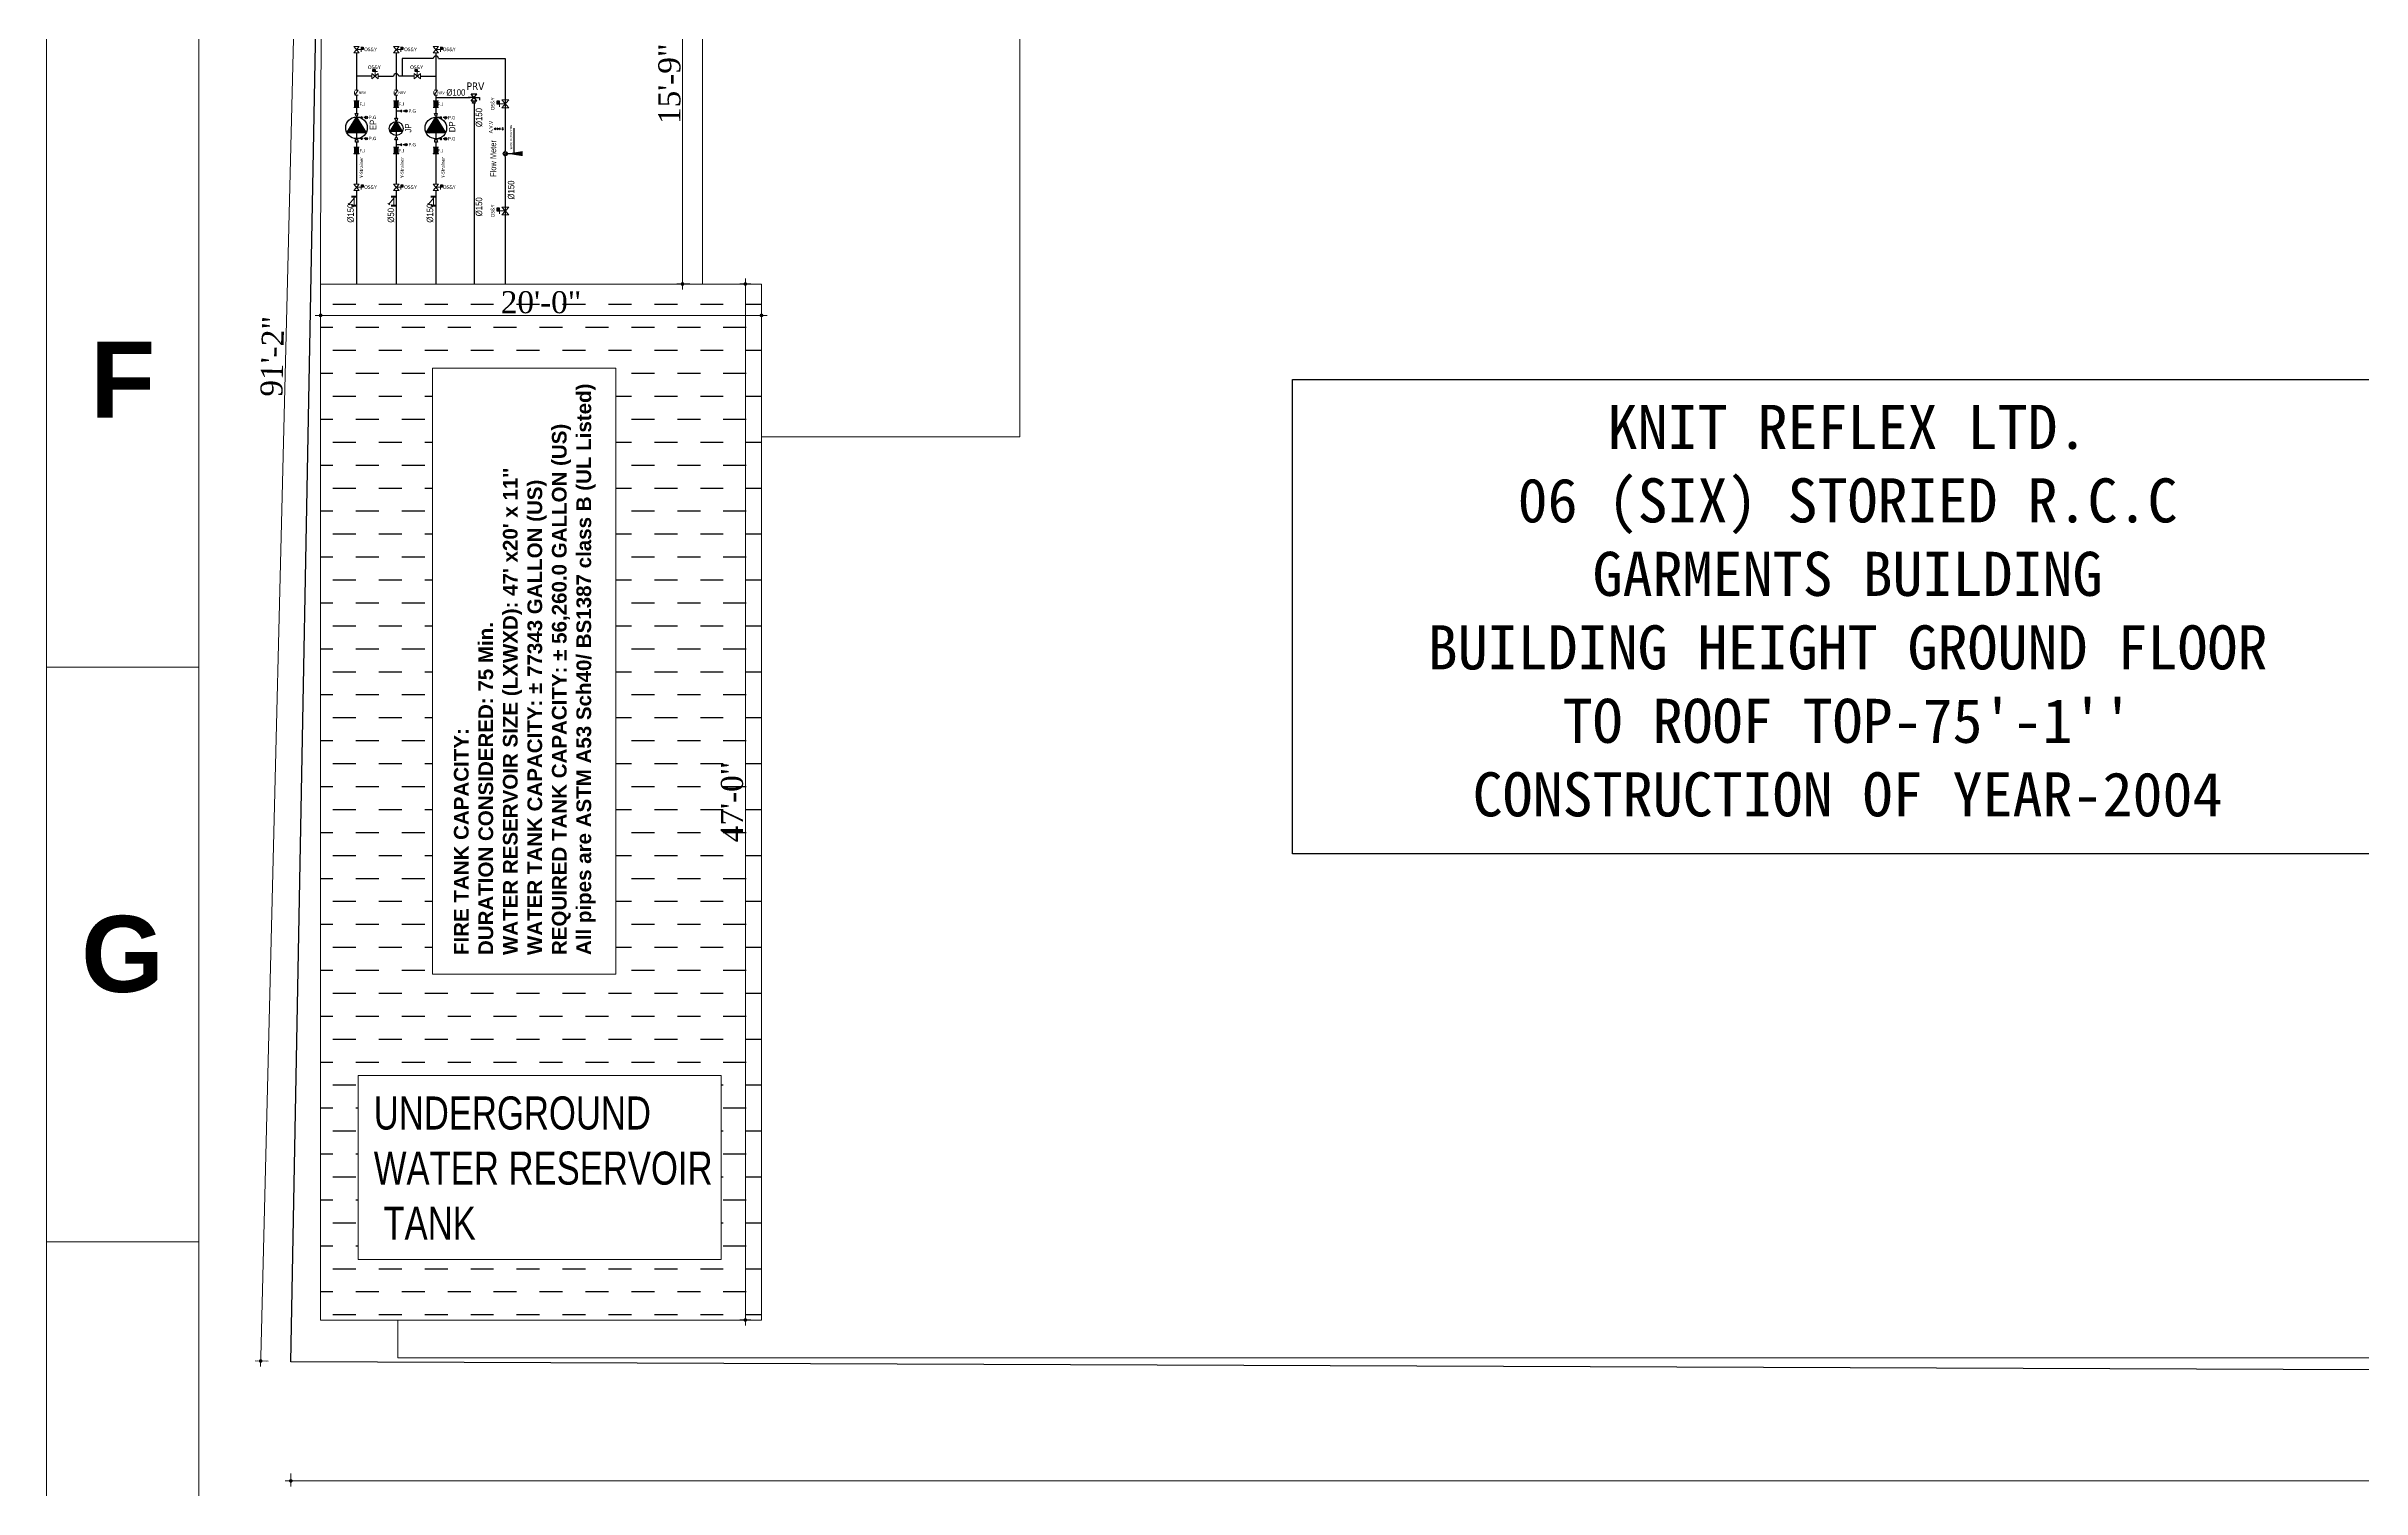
# Model space of a CAD drawing. Header units: inches. Extents: x -98933 to 1585249, y -3352739 to 192771.
# Drawn here: x 12614 to 13875, y 48310 to 49095 of the extents above; entities that cross this region are included whole.
import ezdxf

# ---------------------------------------------------------------- set-up
doc = ezdxf.new("R2010")
doc.units = ezdxf.units.IN
doc.header["$MEASUREMENT"] = 0
doc.header["$PDMODE"] = 35
doc.linetypes.add('CONTINOUS', pattern=[0])
doc.linetypes.add('DASH', pattern=[0.35, 0.25, -0.1])
doc.layers.get('0').update_dxf_attribs({"lineweight": 0})
doc.layers.get('Defpoints').update_dxf_attribs({"lineweight": 0})
for name, color, linetype, lineweight in [('AA-SECTION', 242, 'Continuous', 13), ('ADES FIRE SPRINKLER', 1, 'Continuous', 30), ('AN-TEXT', 251, 'Continuous', 15), ('Cable line', 1, 'Continuous', 25), ('DIM', 7, 'Continuous', 0), ('DIMENTION', 56, 'Continuous', 9), ('F-PIPE', 1, 'Continuous', 25), ('FF-VALVES', 170, 'Continuous', 18), ('flexible joint', 10, 'Continuous', 5), ('hatch-1', 8, 'Continuous', 25), ('Hydrant Pipe', 1, 'Continuous', 25), ('Inline', 7, 'Continuous', 0), ('Layer1', 134, 'Continuous', 0), ('Outline', 7, 'Continuous', 0), ('Pipe 100 mm', 1, 'Continuous', 25), ('Pipe 150 mm', 1, 'Continuous', 25), ('pipe line', 1, 'Continuous', 25), ('Scale', 7, 'Continuous', 0), ('Scale_Text', 7, 'Continuous', 0), ('Text', 7, 'Continuous', 0), ('Titelblk', 7, 'Continuous', 25), ('TITLE', 7, 'Continuous', 20), ('wall', 7, 'Continuous', 0), ('y strainer', 10, 'Continuous', 5)]:
    doc.layers.add(name, color=color, linetype=linetype, lineweight=lineweight)
doc.styles.add('arial narrow', font='tahoma.ttf')
doc.styles.add('isop', font='isocpeur.ttf')
doc.styles.add('REG', font='times.ttf')
doc.styles.get("Standard").update_dxf_attribs({"font": 'arialbd.ttf', "height": 24})
doc.styles.add('STYLE3', font='arial.ttf', dxfattribs={"width": 0.75})
doc.styles.add('SWISSLT', font='swisscl.ttf')
doc.styles.add('ZIA', font='ARIALN.TTF', dxfattribs={"width": 1.05, "height": 10})
doc.dimstyles.new('Dim-Pres', dxfattribs={"dimtxt": 5.5, "dimasz": 2, "dimexe": 1.5, "dimexo": 1.5, "dimgap": 1, "dimtad": 3, "dimdec": 0, "dimzin": 3, "dimdsep": 46, "dimlunit": 4, "dimtxsty": 'REG', "dimblk": 'point', "dimcen": 2, "dimclrd": 256, "dimclre": 256, "dimclrt": 7, "dimadec": 0, "dimazin": 0, "dimtfac": 0.75, "dimtdec": 0, "dimtmove": 1, "dimatfit": 3, "dimldrblk": 'point', "dimfxl": 0, "dimtolj": 1, "dimtzin": 0, "dimlwd": -1, "dimlwe": -1, "dimarcsym": 1})
doc.dimstyles.get("Standard").update_dxf_attribs({"dimtxt": 30, "dimasz": 12, "dimexe": 0.18, "dimexo": 0.0625, "dimgap": 0.09, "dimtad": 0, "dimtih": 1, "dimtoh": 1, "dimdec": 0, "dimzin": 0, "dimdsep": 46, "dimlunit": 4, "dimtxsty": 'Standard', "dimblk": 'ARCHTICK', "dimcen": 0.5, "dimclrd": 256, "dimclrt": 256, "dimaunit": 1, "dimadec": 3, "dimazin": 0, "dimtfac": 1, "dimtdec": 0, "dimtofl": 0, "dimtmove": 0, "dimatfit": 3, "dimfxl": 0.18, "dimtolj": 1, "dimtzin": 0, "dimlwd": -1, "dimarcsym": 0})

# ---------------------------------------------------------------- blocks, each defined once
blk = doc.blocks.new('dot')
at = {"color": 4}
for p, q in [((-1.5, 0), (1.5, 0)), ((0, 1.5), (0, -1.5))]:
    blk.add_line(p, q, dxfattribs=at)
at = {"color": 6, "const_width": 0.5}
blk.add_lwpolyline([(-0.25, 0, 1), (0.25, 0, 1)], format="xyb", close=True, dxfattribs=at)
blk = doc.blocks.new('point')
blk.add_blockref('dot', (0, 0))
blk = doc.blocks.new('*D495')
at = {"layer": 'Defpoints', "color": 0, "ltscale": 30, "transparency": 16777216}
for p in [(12763.5, 48965.6, 24.3), (13003.5, 48965.6, 24.3), (13003.5, 48948.5)]:
    blk.add_point(p, dxfattribs=at)
at = {"layer": 'Layer1', "ltscale": 30, "transparency": 16777216}
for p, q in [((12763.5, 48950.3), (12763.5, 48947)), ((13003.5, 48950.3), (13003.5, 48947)), ((12765.5, 48948.5), (13001.5, 48948.5))]:
    blk.add_line(p, q, dxfattribs=at)
at = {"layer": 'Layer1', "ltscale": 30, "transparency": 16777216, "xscale": 2, "yscale": 2, "zscale": 2, "rotation": 180}
blk.add_blockref('point', (12763.5, 48948.5), dxfattribs=at)
at = {"layer": 'Layer1', "ltscale": 30, "transparency": 16777216, "xscale": 2, "yscale": 2, "zscale": 2}
blk.add_blockref('point', (13003.5, 48948.5), dxfattribs=at)
at = {"layer": 'Layer1', "color": 7, "ltscale": 30, "transparency": 16777216, "insert": (12883.5, 48955.6), "char_height": 12, "attachment_point": 5, "style": 'REG'}
blk.add_mtext('\\A1;20\'-0"', dxfattribs=at)
blk = doc.blocks.new('*D496')
at = {"layer": 'Defpoints', "color": 0, "ltscale": 30, "transparency": 16777216}
for p in [(13003.5, 48965.6, 24.3), (12994.7, 48401.6), (13003.5, 48401.6, 24.3)]:
    blk.add_point(p, dxfattribs=at)
at = {"layer": 'Layer1', "ltscale": 30, "transparency": 16777216}
for p, q in [((12995.3, 48965.6), (12993.2, 48965.6)), ((12994.7, 48963.6), (12994.7, 48403.6)), ((12995.3, 48401.6), (12993.2, 48401.6))]:
    blk.add_line(p, q, dxfattribs=at)
at = {"layer": 'Layer1', "ltscale": 30, "transparency": 16777216, "xscale": 2, "yscale": 2, "zscale": 2}
for p, rotation in [((12994.7, 48965.6), 90), ((12994.7, 48401.6), 270)]:
    blk.add_blockref('point', p, dxfattribs=dict(at, rotation=rotation))
at = {"layer": 'Layer1', "color": 7, "ltscale": 30, "transparency": 16777216, "insert": (12987.5, 48683.6), "char_height": 12, "attachment_point": 5, "rotation": 90, "style": 'REG'}
blk.add_mtext('\\A1;47\'-0"', dxfattribs=at)
blk = doc.blocks.new('*D498')
at = {"layer": 'Defpoints', "color": 0, "ltscale": 30, "transparency": 16777216}
for p in [(12971.4, 49183.6, 0.7), (12960.5, 48965.6), (12971.4, 48965.6, 0.7)]:
    blk.add_point(p, dxfattribs=at)
at = {"layer": 'Layer1', "ltscale": 30, "transparency": 16777216}
for p, q in [((12964.5, 49183.6), (12959, 49183.6)), ((12960.5, 49181.6), (12960.5, 48967.6)), ((12964.5, 48965.6), (12959, 48965.6))]:
    blk.add_line(p, q, dxfattribs=at)
at = {"layer": 'Layer1', "ltscale": 30, "transparency": 16777216, "xscale": 2, "yscale": 2, "zscale": 2}
for p, rotation in [((12960.5, 49183.6), 90), ((12960.5, 48965.6), 270)]:
    blk.add_blockref('point', p, dxfattribs=dict(at, rotation=rotation))
at = {"layer": 'Layer1', "color": 7, "ltscale": 30, "transparency": 16777216, "insert": (12953.4, 49074.6), "char_height": 12, "attachment_point": 5, "rotation": 90, "style": 'REG'}
blk.add_mtext('\\A1;15\'-9"', dxfattribs=at)
blk = doc.blocks.new('A$C47DA282D')
at = {"lineweight": -2}
h = blk.add_hatch(color=5, dxfattribs=at)
h.dxf.hatch_style = 1
h.paths.add_polyline_path([(205, 118), (169, 118), (169, 69), (205, 69)])
at = {"color": 1, "lineweight": 20, "ltscale": 2}
for p, q in [((0, 138), (122, 138)), ((122, 0), (0, 138)), ((0, 0), (122, 138)), ((61, 69), (205, 69)), ((161, 19), (161, 125)), ((122, 0), (0, 0))]:
    blk.add_line(p, q, dxfattribs=at)
at = {"lineweight": -2}
blk.add_lwpolyline([(205, 69), (169, 69), (169, 118), (205, 118)], close=True, dxfattribs=at)
blk = doc.blocks.new('A$C0680352D')
at = {"layer": 'flexible joint'}
for p, q in [((12, 119), (95, 119)), ((12, 104), (95, 104)), ((12, 90), (95, 90)), ((12, 75), (95, 75)), ((12, 60), (95, 60)), ((12, 45), (95, 45)), ((12, 31), (95, 31)), ((12, 16), (95, 16))]:
    blk.add_line(p, q, dxfattribs=at)
for points in [[(0, 134), (107, 134), (107, 138), (0, 138)], [(0, 5), (107, 5), (107, 0), (0, 0)], [(12, 134), (95, 134), (95, 5), (12, 5)]]:
    blk.add_lwpolyline(points, close=True, dxfattribs=at)
blk = doc.blocks.new('A$C6DE15CEC')
at = {"color": 1, "lineweight": 20, "ltscale": 2}
for p, q in [((0, 0), (0, 110)), ((158, 0), (0, 110)), ((158, 110), (158, 0))]:
    blk.add_line(p, q, dxfattribs=at)
at = {"color": 7, "lineweight": 5}
blk.add_lwpolyline([(115, 116), (30, 116)], dxfattribs=at)
blk.add_solid([(115, 120), (139, 116), (115, 112)], dxfattribs=at)
blk = doc.blocks.new('PRV.')
at = {"layer": 'F-PIPE', "ltscale": 15}
h = blk.add_hatch(color=256, dxfattribs=at)
h.paths.add_polyline_path([(632429, 95694.2), (632429, 95693.8), (632428, 95694.2)])
h.paths.add_polyline_path([(632429, 95694.5), (632429, 95694.2), (632428, 95694.2)])
for p, q in [((632422.7, 95694.2, -22), (632422.7, 95696.7, -22)), ((632430.8, 95697.3, -22), (632425.2, 95697.3, -22)), ((632430.8, 95697.3, -22), (632425.2, 95691, -22)), ((632425.2, 95697.3, -22), (632430.8, 95691, -22)), ((632428, 95694.2, -22), (632422.7, 95694.2, -22)), ((632425.2, 95691, -22), (632430.8, 95691, -22)), ((632428, 95694.2, -22), (632429, 95694.5, -22)), ((632428, 95694.2, -22), (632433.6, 95694.2, -22)), ((632428, 95694.2, -22), (632429, 95693.8, -22)), ((632428, 95694.2, -22), (632429, 95693.8, -22)), ((632429, 95694.5, -22), (632429, 95693.8, -22)), ((632433.6, 95694.2, -22), (632431.7, 95694.2, -22))]:
    blk.add_line(p, q, dxfattribs=at)
blk = doc.blocks.new('A$C1F5D063A')
at = {"layer": 'y strainer', "linetype": 'Continuous'}
for p, q in [((0, 126), (0, 0)), ((30, 126), (30, 0)), ((30, 63), (225, 63)), ((55, 63), (205, -60)), ((225, 126), (225, 0)), ((254, 126), (254, 0)), ((222, -39), (188, -82))]:
    blk.add_line(p, q, dxfattribs=at)
blk = doc.blocks.new('ball.v')
at = {"color": 7, "linetype": 'ByBlock', "lineweight": 13, "const_width": 1}
for points in [[(386990, 646713), (386687, 646713)], [(386990, 646537), (386990, 646888)], [(387146, 646537), (387146, 646995), (387395, 646995)], [(387302, 646537), (387302, 646888)], [(387302, 646713), (387601, 646713)]]:
    blk.add_lwpolyline(points, dxfattribs=at)
at = {"color": 7, "linetype": 'CONTINOUS'}
blk.add_circle((387146, 646713), 156, dxfattribs=at)
blk = doc.blocks.new('_ArchTick')
at = {"color": 0, "linetype": 'ByBlock', "const_width": 0.15}
blk.add_lwpolyline([(-0.5, -0.5), (0.5, 0.5)], dxfattribs=at)
blk = doc.blocks.new('A$C7E161618')
at = {"layer": 'pipe line', "color": 1, "lineweight": 0}
for p, q in [((3.3, 21.9), (0, 16.5)), ((0, 16.5), (6.7, 16.5)), ((6.7, 0), (0, 10.8)), ((6.7, 10.8), (0, 0)), ((0, 10.8), (6.7, 10.8)), ((0, 0), (6.7, 0)), ((6.7, 16.5), (3.3, 21.9)), ((3.3, 16.5), (3.3, 10.8))]:
    blk.add_line(p, q, dxfattribs=at)
blk = doc.blocks.new('*D500')
at = {"layer": 'Defpoints', "color": 0, "ltscale": 30, "transparency": 16777216}
for p in [(12774.3, 49472.3, -1.2), (12730.9, 48379.3), (12747.3, 48378.9, -1.2)]:
    blk.add_point(p, dxfattribs=at)
at = {"layer": 'Layer1', "ltscale": 30, "transparency": 16777216}
for p, q in [((12757.9, 49470.7), (12731, 48381.3)), ((12761.9, 49472.6), (12756.4, 49472.8)), ((12734.9, 48379.2), (12729.4, 48379.3))]:
    blk.add_line(p, q, dxfattribs=at)
at = {"layer": 'Layer1', "ltscale": 30, "transparency": 16777216, "xscale": 2, "yscale": 2, "zscale": 2}
for p, rotation in [((12757.9, 49472.7), 88.58689442277073), ((12730.9, 48379.3), 268.5868944227707)]:
    blk.add_blockref('point', p, dxfattribs=dict(at, rotation=rotation))
at = {"layer": 'Layer1', "color": 7, "ltscale": 30, "transparency": 16777216, "insert": (12737.3, 48926.2), "char_height": 12, "attachment_point": 5, "rotation": 88.5869, "style": 'REG'}
blk.add_mtext('\\A1;91\'-2"', dxfattribs=at)
blk = doc.blocks.new('PAGE')
at = {"layer": 'Inline', "color": 252, "lineweight": 15}
blk.add_lwpolyline([(178051640.63, 22656441.11), (178051640.63, 22657235.79), (178050505.36, 22657235.79), (178050505.36, 22656441.11)], close=True, dxfattribs=at)
at = {"layer": 'Outline', "color": 252, "lineweight": 15}
blk.add_lwpolyline([(178050483.42, 22657252.66), (178050483.42, 22656424.24)], dxfattribs=at)
at = {"layer": 'Scale', "color": 252, "lineweight": 9}
for p, q in [((178050483.42, 22656755.67), (178050505.36, 22656755.67)), ((178050483.42, 22656672.88), (178050505.36, 22656672.88))]:
    blk.add_line(p, q, dxfattribs=at)
at = {"layer": 'Scale_Text', "color": 252, "lineweight": 13, "char_height": 10.97, "width": 8.3603, "attachment_point": 5}
for s, insert in [('F', (178050494.39, 22656797.06)), ('G', (178050494.39, 22656714.27))]:
    blk.add_mtext(s, dxfattribs=dict(at, insert=insert))
blk = doc.blocks.new('Title')
at = {"layer": 'Titelblk', "color": 3, "linetype": 'Continuous', "lineweight": 0, "xscale": 3.014611567961765, "yscale": 3.014611567959946, "zscale": 3.014611567966516}
blk.add_blockref('PAGE', (-536855255.8, -68388224), dxfattribs=at)
blk = doc.blocks.new('*D511')
at = {"layer": 'Defpoints', "color": 0, "ltscale": 30, "transparency": 16777216}
for p in [(12747.3, 48378.9, -1.2), (15246.2, 48369.2, -1.2), (15246.2, 48314)]:
    blk.add_point(p, dxfattribs=at)
at = {"layer": 'Layer1', "ltscale": 30, "transparency": 16777216}
for p, q in [((12747.3, 48318), (12747.3, 48312.5)), ((12749.3, 48314), (15244.2, 48314)), ((15246.2, 48318), (15246.2, 48312.5))]:
    blk.add_line(p, q, dxfattribs=at)
at = {"layer": 'Layer1', "ltscale": 30, "transparency": 16777216, "xscale": 2, "yscale": 2, "zscale": 2, "rotation": 180}
blk.add_blockref('point', (12747.3, 48314), dxfattribs=at)
at = {"layer": 'Layer1', "ltscale": 30, "transparency": 16777216, "xscale": 2, "yscale": 2, "zscale": 2}
blk.add_blockref('point', (15246.2, 48314), dxfattribs=at)
at = {"layer": 'Layer1', "color": 7, "ltscale": 30, "transparency": 16777216, "insert": (13996.8, 48317.6), "char_height": 5, "attachment_point": 5, "style": 'REG'}
blk.add_mtext('\\A1;208\'-3"', dxfattribs=at)
blk = doc.blocks.new('GR3')
at = {"layer": 'Hydrant Pipe', "lineweight": -2}
h = blk.add_hatch(dxfattribs=at)
h.set_pattern_fill('ANSI31', color=256, scale=0.11157, angle=90)
h.set_pattern_definition([(135, (-258246.40394, 138620.2969), (-0.250481927, -0.250481927), [])])
h.paths.add_polyline_path([(-260009.4, 143058.2), (-260016.8, 143070.4), (-260001.9, 143070.4)])
h = blk.add_hatch(dxfattribs=at)
h.set_pattern_fill('ANSI31', color=256, scale=0.11157, angle=90)
h.set_pattern_definition([(135, (-258254.23326, 138620.1164), (-0.250481927, -0.250481927), [])])
h.paths.add_polyline_path([(-259978.6, 143061.5), (-259983.3, 143069.4), (-259973.8, 143069.4)])
h = blk.add_hatch(dxfattribs=at)
h.set_pattern_fill('ANSI31', color=256, scale=0.11157, angle=90)
h.set_pattern_definition([(135, (-258184.7076, 138620.1164), (-0.250481927, -0.250481927), [])])
h.paths.add_polyline_path([(-259947.7, 143058), (-259955.1, 143070.2), (-259940.2, 143070.2)])
at = {"color": 1, "lineweight": 30}
for p, q in [((-260063.4, 143088.7), (-260063.4, 143088.1)), ((-260063.4, 143085), (-260063.4, 143084.4))]:
    blk.add_line(p, q, dxfattribs=at)
at = {"linetype": 'ByBlock', "lineweight": -2, "ltscale": 2}
for p, q in [((-259986.6, 143079.2), (-259986, 143079.9)), ((-260017.4, 143074.5), (-260016.8, 143075.2)), ((-259955.7, 143074.4), (-259955.1, 143075)), ((-260017.4, 143058.1), (-260016.8, 143058.8)), ((-259986.6, 143053), (-259986, 143053.6)), ((-259955.7, 143057.9), (-259955.1, 143058.6))]:
    blk.add_line(p, q, dxfattribs=at)
at = {"color": 1, "lineweight": 30}
blk.add_circle((-260063.4, 143086.5), 1.55, dxfattribs=at)
at = {"linetype": 'ByBlock', "lineweight": -2, "ltscale": 2}
for centre in [(-259986.1, 143079.6), (-260017, 143075), (-260017, 143058.6), (-259955.3, 143074.8), (-259955.3, 143058.4), (-259986.1, 143053.4)]:
    blk.add_circle(centre, 0.951, dxfattribs=at)
at = {"color": 1, "lineweight": 30}
for centre, start, end in [((-260065.7, 143086.5), 319.3985, 40.6015), ((-260061, 143086.5), 139.3985, 220.6015)]:
    blk.add_arc(centre, 1.99, start, end, dxfattribs=at)
at = {"layer": 'DIMENTION', "lineweight": -2}
for p, q in [((-260010.6, 143077.5), (-260008.6, 143077.5)), ((-260010.2, 143075.4), (-260010.6, 143077.5)), ((-260008.6, 143077.5), (-260008.6, 143075.4)), ((-259948.9, 143077.5), (-259946.9, 143077.5)), ((-259948.5, 143075.4), (-259948.9, 143077.5)), ((-259946.9, 143077.5), (-259946.9, 143075.4)), ((-260008.6, 143075.4), (-260010.2, 143075.4)), ((-259979.6, 143075.8), (-259977.5, 143075.8)), ((-259979, 143073.8), (-259979.6, 143075.8)), ((-259979.6, 143058.9), (-259979, 143060.9)), ((-259978.2, 143073.8), (-259979, 143073.8)), ((-259979, 143060.9), (-259978.2, 143060.9)), ((-259977.5, 143075.8), (-259978.2, 143073.8)), ((-259978.2, 143060.9), (-259977.5, 143058.9)), ((-259946.9, 143075.4), (-259948.5, 143075.4)), ((-260040, 143047.3), (-260037.9, 143047.3)), ((-260039.4, 143045.3), (-260040, 143047.3)), ((-260038.6, 143045.3), (-260039.4, 143045.3)), ((-260037.9, 143047.3), (-260038.6, 143045.3)), ((-260010.4, 143055.4), (-260009.8, 143057.4)), ((-260008.3, 143055.4), (-260010.4, 143055.4)), ((-260009.8, 143057.4), (-260009, 143057.4)), ((-260009, 143057.4), (-260008.3, 143055.4)), ((-259977.5, 143058.9), (-259979.6, 143058.9)), ((-259948.7, 143055.4), (-259948.1, 143057.4)), ((-259946.7, 143055.4), (-259948.7, 143055.4)), ((-259948.1, 143057.4), (-259947.3, 143057.4)), ((-259947.3, 143057.4), (-259946.7, 143055.4))]:
    blk.add_line(p, q, dxfattribs=at)
at = {"layer": 'DIMENTION', "color": 1, "linetype": 'ByBlock', "lineweight": -2}
for p, q in [((-259985.2, 143079.6), (-259984.1, 143079.6)), ((-259982, 143079.6), (-259978.6, 143079.6)), ((-260016, 143075), (-260015, 143075)), ((-260012.8, 143075), (-260009.4, 143075)), ((-259954.3, 143074.8), (-259953.3, 143074.8)), ((-259951.1, 143074.8), (-259947.7, 143074.8)), ((-260016, 143058.5), (-260015, 143058.5)), ((-260012.8, 143058.5), (-260009.4, 143058.5)), ((-259985.2, 143053.4), (-259984.1, 143053.4)), ((-259982, 143053.4), (-259978.6, 143053.4)), ((-259954.3, 143058.4), (-259953.3, 143058.4)), ((-259951.1, 143058.4), (-259947.7, 143058.4))]:
    blk.add_line(p, q, dxfattribs=at)
at = {"layer": 'Hydrant Pipe', "lineweight": -2}
for points in [[(-260009.4, 143058.2), (-260016.8, 143070.4), (-260001.9, 143070.4), (-260009.4, 143058.2)], [(-259978.6, 143061.5), (-259983.3, 143069.4), (-259973.8, 143069.4), (-259978.6, 143061.5)], [(-259947.7, 143058), (-259955.1, 143070.2), (-259940.2, 143070.2), (-259947.7, 143058)]]:
    blk.add_lwpolyline(points, dxfattribs=at)
for centre, radius in [((-260009.4, 143066.6), 8.39), ((-259978.6, 143066.9), 5.4), ((-259947.7, 143066.4), 8.39)]:
    blk.add_circle(centre, radius, dxfattribs=at)
at = {"layer": 'Pipe 100 mm', "lineweight": -2, "ltscale": 10}
for p, q in [((-260009.4, 143115.1), (-260009.4, 143187.9)), ((-259978.6, 143115.1), (-259978.6, 143187.9)), ((-259947.7, 143115.1), (-259947.7, 143187.9)), ((-260009.4, 143086.7), (-260009.4, 143110.1)), ((-259978.6, 143086.7), (-259978.6, 143110.1)), ((-259947.7, 143086.7), (-259947.7, 143110.1)), ((-260009.4, 143077.5), (-260009.4, 143081.4)), ((-259978.6, 143075.8), (-259978.6, 143081.4)), ((-259947.7, 143077.5), (-259947.7, 143081.4)), ((-260009.4, 143057.4), (-260009.4, 143075.4)), ((-259978.6, 143060.9), (-259978.6, 143073.8)), ((-259947.7, 143057.4), (-259947.7, 143075.4)), ((-260009.4, 143050.7), (-260009.4, 143055.4)), ((-260009.4, 143040.9), (-260009.4, 143045.4)), ((-259978.6, 143050.7), (-259978.6, 143058.9)), ((-259978.6, 143040.9), (-259978.6, 143045.4)), ((-259947.7, 143050.7), (-259947.7, 143055.4)), ((-259947.7, 143040.9), (-259947.7, 143045.4)), ((-260009.4, 143008), (-260009.4, 143037)), ((-259997.4, 143026.3), (-260009.4, 143026.3)), ((-259992.5, 143026.3), (-259980.5, 143026.3)), ((-259983.1, 143012.5), (-259983.1, 143026.3)), ((-259978.6, 143008), (-259978.6, 143037)), ((-259964.6, 143026.3), (-259976.5, 143026.3)), ((-259959.6, 143026.3), (-259947.7, 143026.3)), ((-259947.7, 143008), (-259947.7, 143037)), ((-260007.4, 143012.5), (-259983.1, 143012.5))]:
    blk.add_line(p, q, dxfattribs=at)
for points in [[(-260063.4, 143095.8), (-260063.4, 143187.9)], [(-260063.4, 143088.7), (-260063.4, 143128)], [(-260011.4, 143012.5), (-260063.4, 143012.5), (-260063.4, 143084.4)]]:
    blk.add_lwpolyline(points, dxfattribs=at)
at = {"layer": 'Pipe 100 mm', "lineweight": -2, "ltscale": 0.5}
for points in [[(-260039.1, 143047.3), (-260039.1, 143187.9)], [(-260009.4, 143042.8), (-260034.5, 143042.8)]]:
    blk.add_lwpolyline(points, dxfattribs=at)
at = {"layer": 'Pipe 100 mm', "lineweight": -2, "ltscale": 10}
for centre in [(-259978.5, 143026.3), (-260009.4, 143012.5)]:
    blk.add_arc(centre, 2.01, 180, 360, dxfattribs=at)
at = {"layer": 'wall', "color": 1, "linetype": 'Continuous', "lineweight": -2}
for p, q in [((-260063.4, 143102.5), (-260063.4, 143128)), ((-260063.4, 143124.1), (-260063.4, 143124.1))]:
    blk.add_line(p, q, dxfattribs=at)
at = {"layer": 'ADES FIRE SPRINKLER', "linetype": 'Continuous', "lineweight": -2, "xscale": -0.003497665922623128, "yscale": 0.003497665922623128, "zscale": 0.0034976659360285, "rotation": 180}
for p in [(-261336.6, 145341.6), (-261367.5, 145337), (-261367.5, 145320.5), (-261305.8, 145336.8), (-261336.6, 145315.4), (-261305.8, 145320.4)]:
    blk.add_blockref('ball.v', p, dxfattribs=at)
at = {"layer": 'ADES FIRE SPRINKLER', "linetype": 'Continuous', "lineweight": -2, "xscale": -0.004486061399802566, "yscale": 0.004486061399802566, "zscale": 0.0044860614020719}
blk.add_blockref('ball.v', (-258324.6, 140166), dxfattribs=at)
at = {"layer": 'DIM', "lineweight": -2, "xscale": 0.2097780835756566, "yscale": 0.2097780835756566, "zscale": 0.2097780835815683, "rotation": 270}
blk.add_blockref('A$C7E161618', (-260059.3, 143067.9), dxfattribs=at)
at = {"layer": 'F-PIPE', "lineweight": -2, "ltscale": 15, "extrusion": (0, 0, -1), "xscale": 0.04486687786993571, "yscale": 0.04486687786993571, "zscale": -0.04486687795177, "rotation": 180}
for p in [(260066.1, 143134.2), (260066.1, 143050.9)]:
    blk.add_blockref('A$C47DA282D', p, dxfattribs=at)
at = {"layer": 'FF-VALVES', "lineweight": -2}
for name, p, xscale, yscale, zscale, rotation in [('A$C47DA282D', (-260007.2, 143115.1), 0.03570241859415546, 0.03570241879788227, 0.0357024187754501, 180), ('A$C1F5D063A', (-260005.6, 143119.5), 0.03098990384023637, 0.03098990384023637, 0.0309899038329833, 90), ('A$C47DA282D', (-259976.4, 143115.1), 0.03570241859415546, 0.03570241879788227, 0.0357024187754501, 180), ('A$C1F5D063A', (-259974.7, 143119.5), 0.03098990384023637, 0.03098990384023637, 0.0309899038329833, 90), ('A$C47DA282D', (-259945.5, 143115.1), 0.03570241859415546, 0.03570241879788227, 0.0357024187754501, 180), ('A$C1F5D063A', (-259943.8, 143119.5), 0.03098990384023637, 0.03098990384023637, 0.0309899038329833, 90), ('A$C0680352D', (-260007.3, 143086.7), 0.03855861257761717, 0.03855861257761717, 0.0385586125630653, 180), ('A$C0680352D', (-259976.5, 143086.7), 0.03855861257761717, 0.03855861257761717, 0.0385586125630653, 180), ('A$C0680352D', (-259945.6, 143086.7), 0.03855861257761717, 0.03855861257761717, 0.0385586125630653, 180), ('A$C0680352D', (-260007.3, 143050.7), 0.03855861257761717, 0.03855861257761717, 0.0385586125630653, 180), ('A$C0680352D', (-259976.5, 143050.7), 0.03855861257761717, 0.03855861257761717, 0.0385586125630653, 180), ('A$C0680352D', (-259945.6, 143050.7), 0.03855861257761717, 0.03855861257761717, 0.0385586125630653, 180), ('A$C6DE15CEC', (-260010.7, 143040.9), 0.02434820972848684, 0.02434820972848684, 0.0243482097254336, 270), ('A$C47DA282D', (-259997.4, 143028.4), 0.03570241859415546, 0.03570241879788227, 0.0357024187754505, 270), ('A$C6DE15CEC', (-259979.9, 143040.9), 0.02434820972848684, 0.02434820972848684, 0.0243482097254336, 270), ('A$C47DA282D', (-259964.6, 143028.4), 0.03570241859415546, 0.03570241879788227, 0.0357024187754505, 270), ('A$C6DE15CEC', (-259949, 143040.9), 0.02434820972848684, 0.02434820972848684, 0.0243482097254336, 270), ('A$C47DA282D', (-260007.2, 143008), 0.03570241859415546, 0.03570241879788227, 0.0357024187754501, 180), ('A$C47DA282D', (-259976.4, 143008), 0.03570241859415546, 0.03570241879788227, 0.0357024187754501, 180), ('A$C47DA282D', (-259945.5, 143008), 0.03570241859415546, 0.03570241879788227, 0.0357024187754501, 180)]:
    blk.add_blockref(name, p, dxfattribs=dict(at, xscale=xscale, yscale=yscale, zscale=zscale, rotation=rotation))
at = {"layer": 'Pipe 100 mm', "lineweight": -2, "xscale": 0.8080652538046706, "yscale": 0.8080652538046706, "zscale": 0.8080652538046706}
blk.add_blockref('PRV.', (-771082.1, 65715.7, 17.8), dxfattribs=at)
at = {"color": 7, "linetype": 'ByBlock', "lineweight": -2, "insert": (-260067.2, 143083.4), "char_height": 1.552, "width": 146.02, "attachment_point": 1, "rotation": 270.1011, "style": 'SWISSLT'}
blk.add_mtext('{\\C0;NB150 FLOW METER}', dxfattribs=at)
at = {"layer": 'Text', "color": 7, "lineweight": -2, "ltscale": 10}
for s, insert, char_height, attachment_point, rotation in [('{\\fCalibri|b0|i0|c0|p34;OS&Y}', (-260052.2, 143126.1, -10.4), 2.788, 3, 270), ('{\\fCalibri|b0|i0|c0|p34;OS&Y}', (-260014.8, 143111.1, -10.4), 2.788, 1, 180), ('{\\fCalibri|b0|i0|c0|p34;OS&Y}', (-259984.7, 143111.1, -10.4), 2.788, 1, 180), ('{\\fCalibri|b0|i0|c0|p34;OS&Y}', (-259953.6, 143111.1, -10.4), 2.788, 1, 180), ('{\\fCalibri|b0|i0|c0|p34;Y-Strainer}', (-260013.6, 143105.4, -11.9), 2.602, 1, 270), ('{\\fCalibri|b0|i0|c0|p34;Y-Strainer}', (-259981.8, 143105.4, -11.9), 2.602, 1, 270), ('{\\fCalibri|b0|i0|c0|p34;Y-Strainer}', (-259950.2, 143105.4, -11.9), 2.602, 1, 270), ('{\\fCalibri|b0|i0|c0|p34;F.J}', (-260011, 143082.9, -11.9), 2.602, 1, 180), ('{\\fCalibri|b0|i0|c0|p34;P.G}', (-259988.1, 143078.2), 2.602, 1, 180), ('{\\fCalibri|b0|i0|c0|p34;F.J}', (-259980.6, 143082.9, -11.9), 2.602, 1, 180), ('{\\fCalibri|b0|i0|c0|p34;F.J}', (-259950.1, 143082.9, -11.9), 2.602, 1, 180), ('{\\fCalibri|b0|i0|c0|p34;A.V.V}', (-260050.8, 143061, -10.4), 2.788, 3, 270), ('{\\fCalibri|b0|i0|c0|p34;P.G}', (-260018.9, 143073.6), 2.602, 1, 180), ('{\\fCalibri|b0|i0|c0|p34;P.G}', (-260018.9, 143057.2), 2.602, 1, 180), ('{\\fCalibri|b0|i0|c0|p34;P.G}', (-259957.3, 143073.4), 2.602, 1, 180), ('{\\fCalibri|b0|i0|c0|p34;P.G}', (-259957.3, 143057), 2.602, 1, 180), ('{\\fCalibri|b0|i0|c0|p34;OS&Y}', (-260052.2, 143042.8, -10.4), 2.788, 3, 270), ('{\\fCalibri|b0|i0|c0|p34;F.J}', (-260011, 143046.6, -11.9), 2.602, 1, 180), ('{\\fCalibri|b0|i0|c0|p34;P.G}', (-259988.1, 143052), 2.602, 1, 180), ('{\\fCalibri|b0|i0|c0|p34;F.J}', (-259980.6, 143046.6, -11.9), 2.602, 1, 180), ('{\\fCalibri|b0|i0|c0|p34;F.J}', (-259950.1, 143046.6, -11.9), 2.602, 1, 180), ('{\\fCalibri|b0|i0|c0|p34;NRV}', (-260010.6, 143038.2, -5.9), 2.082, 1, 180), ('{\\fCalibri|b0|i0|c0|p34;NRV}', (-259980.2, 143038, -5.9), 2.082, 1, 180), ('{\\fCalibri|b0|i0|c0|p34;NRV}', (-259949.4, 143038, -5.9), 2.082, 1, 180), ('{\\fCalibri|b0|i0|c0|p34;OS&Y}', (-260014.8, 143004, -10.4), 2.788, 1, 180), ('{\\fCalibri|b0|i0|c0|p34;OS&Y}', (-259989.4, 143017.9, -10.4), 2.788, 1, 180), ('{\\fCalibri|b0|i0|c0|p34;OS&Y}', (-259984.7, 143004, -10.4), 2.788, 1, 180), ('{\\fCalibri|b0|i0|c0|p34;OS&Y}', (-259956.5, 143017.9, -10.4), 2.788, 1, 180), ('{\\fCalibri|b0|i0|c0|p34;OS&Y}', (-259953.6, 143004, -10.4), 2.788, 1, 180)]:
    blk.add_mtext(s, dxfattribs=dict(at, insert=insert, char_height=char_height, attachment_point=attachment_point, rotation=rotation))
for s, insert, char_height, width, attachment_point, rotation, style in [('%%C150', (-260040.4, 143135.2), 5.02, 19.367, 1, 270, 'ZIA'), ('%%C150', (-260002.3, 143140.2), 5.02, 19.367, 1, 270, 'ZIA'), ('%%C50', (-259971.9, 143140.2), 5.02, 15.925, 1, 270, 'ZIA'), ('%%C150', (-259940.6, 143140.2), 5.02, 19.367, 1, 270, 'ZIA'), ('%%C150', (-260065.4, 143107.4), 5.02, 16.031, 3, 270, 'ZIA'), ('%%C150', (-260040.4, 143065.8), 5.02, 19.367, 1, 270, 'ZIA'), ('%%C100', (-260017.6, 143036.4), 5.02, 19.367, 1, 180, 'ZIA'), ('PRV ', (-260033.3, 143031.1, 2.6), 5.88, 8.294, 1, 180, 'arial narrow')]:
    blk.add_mtext(s, dxfattribs=dict(at, insert=insert, char_height=char_height, width=width, attachment_point=attachment_point, rotation=rotation, style=style))
at = {"layer": 'Text', "lineweight": -2, "ltscale": 10, "char_height": 5.02, "attachment_point": 1, "rotation": 270, "style": 'ZIA'}
for s, insert, width in [('{\\C6;DP}', (-260019.5, 143069.8), 8.294), ('{\\C6;JP}', (-259985.3, 143070.1), 7.402), ('{\\C6;EP}', (-259958, 143068.2), 8.294)]:
    blk.add_mtext(s, dxfattribs=dict(at, insert=insert, width=width))
at = {"layer": 'wall', "color": 7, "linetype": 'Continuous', "lineweight": -2, "insert": (-260051.7, 143076), "char_height": 4.607, "width": 42.664, "attachment_point": 3, "rotation": 270}
blk.add_mtext('{\\fSwis721 LtCn BT|b0|i0|c0|p34;Flow Meter}', dxfattribs=at)
at = {"layer": 'hatch-1', "lineweight": -2}
blk.add_leader([(-260064.9, 143086.5), (-260070.2, 143086.5), (-260070.2, 143066.8)], dimstyle='Standard', override={"dimtxt": 12, "dimasz": 12, "dimgap": 0.09, "dimtad": 0, "dimcen": 5, "dimfxl": 0.18, "dimarcsym": 1}, dxfattribs=at)

msp = doc.modelspace()

# ---------------------------------------------------------------- hatches: boundary and pattern name
at = {"layer": 'Cable line', "linetype": 'DASH', "lineweight": 25, "ltscale": 100000}
h = msp.add_hatch(dxfattribs=at)
h.set_pattern_fill('DASH', color=4, scale=100, style=0)
h.set_pattern_definition([(0, (18195.201, 59054.518), (12.5, 12.5), [12.5, -12.5])])
h.paths.add_polyline_path([(13003.52, 48965.59), (12763.52, 48965.59), (12763.52, 48401.56), (13003.52, 48401.56)])
h.paths.add_polyline_path([(12924.17, 48589.88), (12824.51, 48589.88), (12824.51, 48919.85), (12924.17, 48919.85)], flags=16)
h.paths.add_polyline_path([(12981.58, 48534.69), (12981.58, 48434.48), (12783.97, 48434.48), (12783.97, 48534.69)], flags=16)
h.paths.add_polyline_path([(12873.66, 48955.8), (12893.39, 48955.8), (12893.39, 48948.22), (12873.66, 48948.22)], flags=24)
h.paths.add_polyline_path([(12987.32, 48673.67), (12987.32, 48693.44), (12994.92, 48693.44), (12994.92, 48673.67)], flags=24)
h.paths.add_polyline_path([(12834.08, 48598.26), (12834.08, 48912.85), (12915.91, 48912.85), (12915.91, 48598.26)], flags=8)
h.paths.add_polyline_path([(12787.96, 48527.79), (12980.92, 48527.79), (12980.92, 48440.14), (12787.96, 48440.14)], flags=8)

# ---------------------------------------------------------------- linework, layer by layer
at = {"layer": 'AA-SECTION', "color": 63, "lineweight": 25, "elevation": -48.61}
msp.add_lwpolyline([(13292.46, 48913.6), (13950.53, 48913.6), (13950.53, 48655.46), (13292.46, 48655.46)], close=True, dxfattribs=at)
at = {"layer": 'Layer1', "ltscale": 30}
for p, q in [((12763.52, 48965.56, 24.31), (12763.88, 49183.61, -1.21)), ((13003.52, 48965.59, 24.31), (12763.52, 48965.59, 24.31)), ((12763.52, 48965.56, 24.31), (12763.52, 48401.56, 24.31)), ((13003.52, 48401.56, 24.31), (13003.52, 48965.59, 24.31)), ((12763.52, 48401.56, 24.31), (13003.52, 48401.56, 24.31)), ((12805.48, 48381.07, 24.31), (12805.46, 48401.56, 24.31)), ((14462.21, 48381.07, 24.31), (12805.48, 48381.07, 24.31))]:
    msp.add_line(p, q, dxfattribs=at)
at = {"layer": 'Layer1', "color": 5, "lineweight": 30, "ltscale": 30, "elevation": -1.21}
msp.add_lwpolyline([(15258.4, 48862.7), (15246.18, 48369.24), (12747.32, 48378.9), (12762.36, 49183.65), (12767.17, 49183.53), (12774.3, 49472.33)], dxfattribs=at)
at = {"layer": 'Layer1', "ltscale": 30}
for points, elevation in [([(12971.36, 49183.64), (12971.36, 48965.59)], 0.7), ([(13003.52, 48882.39), (13144.11, 48882.39), (13144.11, 49183.64), (12971.36, 49183.64)], 0.7), ([(12763.52, 48965.59), (13003.52, 48965.59), (13003.52, 48401.56), (12763.52, 48401.56), (12763.52, 48965.56)], 24.31)]:
    msp.add_lwpolyline(points, dxfattribs=dict(at, elevation=elevation))
for points in [[(12824.51, 48589.88), (12924.17, 48589.88), (12924.17, 48919.85), (12824.51, 48919.85)], [(12783.97, 48534.69), (12981.58, 48534.69), (12981.58, 48434.48), (12783.97, 48434.48)]]:
    msp.add_lwpolyline(points, close=True, dxfattribs=at)

# ---------------------------------------------------------------- block references
at = {"layer": 'Pipe 150 mm', "lineweight": -2, "xscale": 0.6998399999974936, "yscale": 0.6998399999938556, "zscale": 0.6998400000000018, "rotation": 180}
msp.add_blockref('GR3', (-169138.73, 149174.22, 24.31), dxfattribs=at)
at = {"layer": 'TITLE', "xscale": 1.253909077960998, "yscale": 1.253909077960998, "zscale": 1.253909067584736}
msp.add_blockref('Title', (140774.8, 157729.64), dxfattribs=at)

# ---------------------------------------------------------------- texts
at = {"layer": 'AN-TEXT', "lineweight": 25, "insert": (13594.66, 48899.81, -48.61), "char_height": 24, "width": 485.1088, "attachment_point": 2, "style": 'isop'}
msp.add_mtext("{\\f@MingLiU-ExtB|b1|i0|c0|p18;\\C7;KNIT REFLEX LTD.\\P06 (SIX) STORIED R.C.C GARMENTS BUILDING\\PBUILDING HEIGHT GROUND FLOOR TO ROOF TOP-75'-1''\\PCONSTRUCTION OF YEAR-2004}", dxfattribs=at)
at = {"layer": 'Cable line', "color": 4, "linetype": 'DASH', "lineweight": 25, "ltscale": 100000, "insert": (12836.08, 48600.26), "char_height": 8, "width": 750.1624, "attachment_point": 1, "rotation": 90}
msp.add_mtext("{\\C0;FIRE TANK CAPACITY:\\PDURATION CONSIDERED: 75 Min.\\PWATER RESERVOIR SIZE (LXWXD): 47' x20' x 11''\\PWATER TANK CAPACITY: %%P 77343 GALLON (US)\\PREQUIRED TANK CAPACITY: %%P 56,260.0 GALLON (US)\\PAll pipes are ASTM A53 Sch40/ BS1387 class B (UL Listed)}", dxfattribs=at)
at = {"layer": 'Text', "color": 7, "linetype": 'Continuous', "lineweight": -2, "ltscale": 30, "insert": (12792.46, 48523.29), "char_height": 18, "attachment_point": 1, "style": 'STYLE3'}
msp.add_mtext('{\\fArial|b0|i0|c0|p34;UNDERGROUND \\PWATER RESERVOIR\\P TANK}', dxfattribs=at)

# ---------------------------------------------------------------- dimensions: what is measured, and where the dimension line sits
at = {"layer": 'Layer1', "ltscale": 30}
dim = msp.add_aligned_dim(p1=(12774.3, 49472.33, -1.21), p2=(12747.32, 48378.9, -1.21), distance=-16.38, dimstyle='Dim-Pres', override={"dimtxt": 12, "dimfxl": 4, "dimfxlon": 1}, dxfattribs=at)
dim.commit()
dim.dimension.update_dxf_attribs({"geometry": '*D500', "text_midpoint": (12737.31, 48926.2)})
dim = msp.add_aligned_dim(p1=(12971.36, 49183.64, 0.7), p2=(12971.36, 48965.59, 0.7), distance=-10.82, text='15\'-9"', dimstyle='Dim-Pres', override={"dimtxt": 12, "dimfxl": 4, "dimfxlon": 1}, dxfattribs=at)
dim.commit()
dim.dimension.update_dxf_attribs({"geometry": '*D498', "text_midpoint": (12953.42, 49074.62)})
dim = msp.add_linear_dim(base=(13003.52, 48948.47), p1=(12763.52, 48965.56, 24.31), p2=(13003.52, 48965.56, 24.31), dimstyle='Dim-Pres', override={"dimtxt": 12, "dimfxl": 4, "dimfxlon": 1}, dxfattribs=at)
dim.commit()
dim.dimension.update_dxf_attribs({"geometry": '*D495', "text_midpoint": (12883.52, 48955.57)})
dim = msp.add_linear_dim(base=(12994.67, 48401.56), p1=(13003.52, 48965.56, 24.31), p2=(13003.52, 48401.56, 24.31), angle=90, dimstyle='Dim-Pres', override={"dimtxt": 12, "dimfxl": 4, "dimfxlon": 1}, dxfattribs=at)
dim.commit()
dim.dimension.update_dxf_attribs({"geometry": '*D496', "text_midpoint": (12987.55, 48683.56)})
at = {"layer": 'Layer1', "color": 1, "ltscale": 30}
dim = msp.add_linear_dim(base=(15246.18, 48314.01), p1=(12747.32, 48378.9, -1.21), p2=(15246.18, 48369.24, -1.21), dimstyle='Dim-Pres', override={"dimtxt": 5, "dimfxl": 4, "dimfxlon": 1}, dxfattribs=at)
dim.commit()
dim.dimension.update_dxf_attribs({"geometry": '*D511', "text_midpoint": (13996.75, 48317.55)})

doc.saveas('drawing.dxf')
